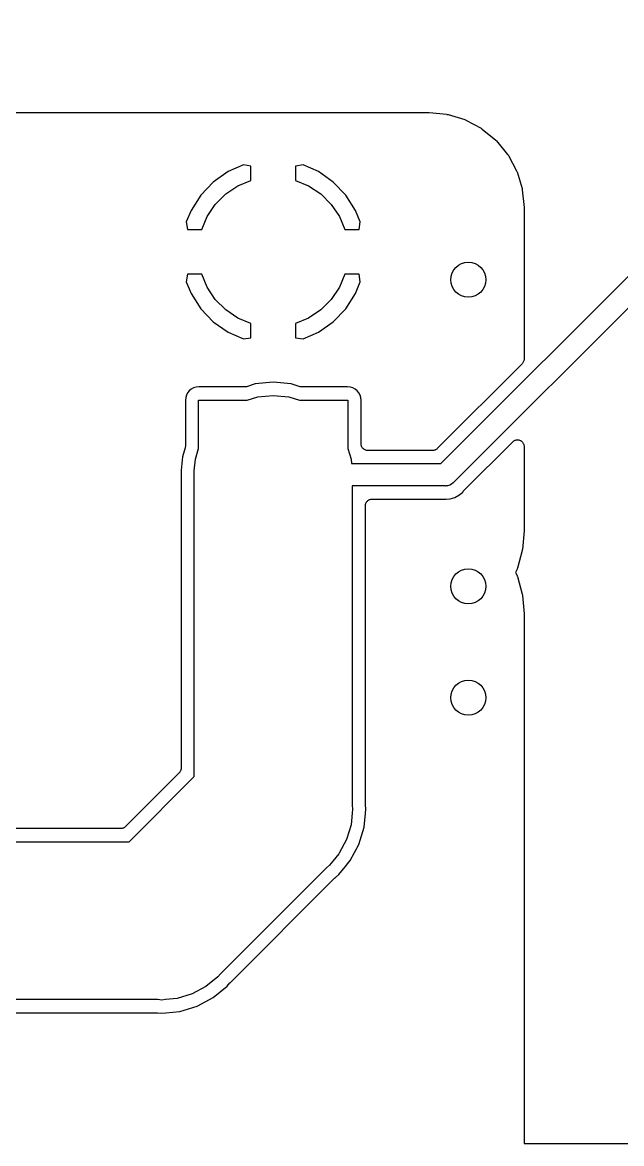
# Model space of a CAD drawing. Extents: x 4.56 to 9.07, y -4.98 to -1.89.
# Drawn here: x 6.588 to 6.856, y -3.15 to -2.647 of the extents above; entities that cross this region are included whole.
import ezdxf

# ---------------------------------------------------------------- set-up
doc = ezdxf.new("R2010")
doc.units = 0
doc.header["$MEASUREMENT"] = 0
doc.layers.add('BLACK', color=7, linetype='CONTINUOUS')

msp = doc.modelspace()

# ---------------------------------------------------------------- linework, layer by layer
at = {"layer": 'BLACK', "linetype": 'CONTINUOUS'}
for p, q in [((6.77514, -2.845), (7.095, -2.52514)), ((7.10336, -2.53092), (6.78092, -2.85336)), ((6.55532, -2.6875), (6.76968, -2.6875)), ((6.76968, -2.6875), (6.76972, -2.6875)), ((6.76972, -2.6875), (6.76984, -2.68751)), ((6.76984, -2.68751), (6.76997, -2.68751)), ((6.76997, -2.68751), (6.77786, -2.68829)), ((6.77786, -2.68829), (6.77786, -2.68829)), ((6.77786, -2.68829), (6.77786, -2.68829)), ((6.77786, -2.68829), (6.77786, -2.68829)), ((6.77786, -2.68829), (6.7779, -2.6883)), ((6.7779, -2.6883), (6.77816, -2.68835)), ((6.77816, -2.68835), (6.77843, -2.6884)), ((6.77843, -2.6884), (6.78588, -2.69066)), ((6.78588, -2.69066), (6.78588, -2.69066)), ((6.78588, -2.69066), (6.78588, -2.69066)), ((6.78588, -2.69066), (6.78588, -2.69067)), ((6.78588, -2.69067), (6.78592, -2.69068)), ((6.78592, -2.69068), (6.78616, -2.69078)), ((6.78616, -2.69078), (6.78641, -2.69089)), ((6.78641, -2.69089), (6.79328, -2.69456)), ((6.79328, -2.69456), (6.79328, -2.69456)), ((6.79328, -2.69456), (6.79328, -2.69456)), ((6.79328, -2.69456), (6.79328, -2.69456)), ((6.79328, -2.69456), (6.79331, -2.69458)), ((6.79331, -2.69458), (6.79353, -2.69473)), ((6.79353, -2.69473), (6.79376, -2.69488)), ((6.79376, -2.69488), (6.79978, -2.69982)), ((6.79978, -2.69982), (6.79978, -2.69982)), ((6.79978, -2.69982), (6.79978, -2.69982)), ((6.79978, -2.69982), (6.79978, -2.69982)), ((6.79978, -2.69982), (6.79981, -2.69984)), ((6.79981, -2.69984), (6.79999, -2.70003)), ((6.79999, -2.70003), (6.80018, -2.70022)), ((6.80018, -2.70022), (6.80512, -2.70624)), ((6.80512, -2.70624), (6.80515, -2.70627)), ((6.80515, -2.70627), (6.8053, -2.7065)), ((6.8053, -2.7065), (6.80544, -2.70672)), ((6.80544, -2.70672), (6.80911, -2.71359)), ((6.67971, -2.714), (6.67308, -2.71865)), ((6.6866, -2.71097), (6.67971, -2.714)), ((6.69, -2.7115), (6.6866, -2.71097)), ((6.69, -2.71792), (6.69, -2.7115)), ((6.7134, -2.71097), (6.71, -2.7115)), ((6.71, -2.7115), (6.71, -2.71792)), ((6.72029, -2.714), (6.7134, -2.71097)), ((6.72692, -2.71865), (6.72029, -2.714)), ((6.80911, -2.71359), (6.80912, -2.71359)), ((6.80912, -2.71359), (6.80912, -2.71359)), ((6.80912, -2.71359), (6.80912, -2.71359)), ((6.80912, -2.71359), (6.80913, -2.71363)), ((6.80913, -2.71363), (6.80923, -2.71388)), ((6.80923, -2.71388), (6.80934, -2.71412)), ((6.80934, -2.71412), (6.8116, -2.72157)), ((6.67308, -2.71865), (6.66748, -2.7245)), ((6.67867, -2.72401), (6.68415, -2.72034)), ((6.68415, -2.72034), (6.69, -2.71792)), ((6.71, -2.71792), (6.71585, -2.72034)), ((6.71585, -2.72034), (6.72133, -2.72401)), ((6.73252, -2.7245), (6.72692, -2.71865)), ((6.66748, -2.7245), (6.66311, -2.73137)), ((6.67401, -2.72867), (6.67867, -2.72401)), ((6.72133, -2.72401), (6.72599, -2.72867)), ((6.73689, -2.73137), (6.73252, -2.7245)), ((6.8116, -2.72157), (6.8116, -2.72158)), ((6.8116, -2.72158), (6.8116, -2.72158)), ((6.8116, -2.72158), (6.8116, -2.72158)), ((6.8116, -2.72158), (6.81161, -2.72161)), ((6.81161, -2.72161), (6.81166, -2.72188)), ((6.81166, -2.72188), (6.81171, -2.72214)), ((6.81171, -2.72214), (6.81249, -2.73003)), ((6.67034, -2.73415), (6.67401, -2.72867)), ((6.72599, -2.72867), (6.72966, -2.73415)), ((6.81249, -2.73003), (6.81249, -2.73007)), ((6.81249, -2.73007), (6.81249, -2.7302)), ((6.81249, -2.7302), (6.8125, -2.73032)), ((6.8125, -2.73032), (6.8125, -2.79807)), ((6.66311, -2.73137), (6.66096, -2.73655)), ((6.66792, -2.74), (6.67034, -2.73415)), ((6.72966, -2.73415), (6.73208, -2.74)), ((6.73904, -2.73655), (6.73689, -2.73137)), ((6.66096, -2.73655), (6.66153, -2.74)), ((6.66153, -2.74), (6.66792, -2.74)), ((6.73208, -2.74), (6.73847, -2.74)), ((6.73847, -2.74), (6.73904, -2.73655)), ((6.66153, -2.76), (6.66096, -2.76345)), ((6.66792, -2.76), (6.66153, -2.76)), ((6.67034, -2.76585), (6.66792, -2.76)), ((6.73208, -2.76), (6.72966, -2.76585)), ((6.73847, -2.76), (6.73208, -2.76)), ((6.73904, -2.76345), (6.73847, -2.76)), ((6.66096, -2.76345), (6.66311, -2.76863)), ((6.67401, -2.77133), (6.67034, -2.76585)), ((6.72966, -2.76585), (6.72599, -2.77133)), ((6.73689, -2.76863), (6.73904, -2.76345)), ((6.66311, -2.76863), (6.66748, -2.7755)), ((6.73252, -2.7755), (6.73689, -2.76863)), ((6.66748, -2.7755), (6.67308, -2.78135)), ((6.67867, -2.77599), (6.67401, -2.77133)), ((6.68415, -2.77966), (6.67867, -2.77599)), ((6.72133, -2.77599), (6.71585, -2.77966)), ((6.72599, -2.77133), (6.72133, -2.77599)), ((6.72692, -2.78135), (6.73252, -2.7755)), ((6.69, -2.78208), (6.68415, -2.77966)), ((6.71585, -2.77966), (6.71, -2.78208)), ((6.67308, -2.78135), (6.67971, -2.786)), ((6.67971, -2.786), (6.6866, -2.78903)), ((6.69, -2.7885), (6.69, -2.78208)), ((6.71, -2.78208), (6.71, -2.7885)), ((6.7134, -2.78903), (6.72029, -2.786)), ((6.72029, -2.786), (6.72692, -2.78135)), ((6.6866, -2.78903), (6.69, -2.7885)), ((6.71, -2.7885), (6.7134, -2.78903)), ((6.81164, -2.80015), (6.77356, -2.83823)), ((6.81181, -2.79994), (6.81164, -2.80015)), ((6.81198, -2.79973), (6.81181, -2.79994)), ((6.81199, -2.79972), (6.81198, -2.79973)), ((6.812, -2.79971), (6.81199, -2.79972)), ((6.81213, -2.79947), (6.812, -2.79971)), ((6.81226, -2.79923), (6.81213, -2.79947)), ((6.81227, -2.79921), (6.81226, -2.79923)), ((6.81235, -2.79894), (6.81227, -2.7992)), ((6.81227, -2.7992), (6.81227, -2.79921)), ((6.81244, -2.79868), (6.81235, -2.79894)), ((6.81247, -2.79838), (6.81244, -2.79865)), ((6.81244, -2.79865), (6.81244, -2.79866)), ((6.81244, -2.79866), (6.81244, -2.79868)), ((6.8125, -2.79811), (6.81247, -2.79838)), ((6.8125, -2.79807), (6.8125, -2.79807)), ((6.8125, -2.79807), (6.8125, -2.79808)), ((6.8125, -2.79808), (6.8125, -2.79808)), ((6.8125, -2.79808), (6.8125, -2.79811)), ((6.66426, -2.81105), (6.66324, -2.8116)), ((6.66538, -2.81072), (6.66426, -2.81105)), ((6.66668, -2.81059), (6.66538, -2.81072)), ((6.68708, -2.81059), (6.66668, -2.81059)), ((6.68721, -2.81057), (6.68708, -2.81059)), ((6.68733, -2.81058), (6.68721, -2.81057)), ((6.68749, -2.81055), (6.68733, -2.81058)), ((6.68766, -2.81053), (6.68749, -2.81055)), ((6.68778, -2.81049), (6.68766, -2.81053)), ((6.6879, -2.81047), (6.68778, -2.81049)), ((6.68794, -2.81046), (6.6879, -2.81047)), ((6.6919, -2.80926), (6.68794, -2.81046)), ((6.7, -2.80846), (6.6919, -2.80926)), ((6.7081, -2.80926), (6.7, -2.80846)), ((6.71206, -2.81046), (6.7081, -2.80926)), ((6.71218, -2.81048), (6.71206, -2.81046)), ((6.7123, -2.81052), (6.71218, -2.81048)), ((6.71247, -2.81054), (6.7123, -2.81052)), ((6.71263, -2.81057), (6.71247, -2.81054)), ((6.71275, -2.81057), (6.71263, -2.81057)), ((6.71288, -2.81059), (6.71275, -2.81057)), ((6.71292, -2.81059), (6.71288, -2.81059)), ((6.73332, -2.81059), (6.71292, -2.81059)), ((6.73462, -2.81072), (6.73332, -2.81059)), ((6.73574, -2.81105), (6.73462, -2.81072)), ((6.73676, -2.8116), (6.73574, -2.81105)), ((6.66072, -2.81538), (6.66059, -2.81668)), ((6.66105, -2.81426), (6.66072, -2.81538)), ((6.6616, -2.81324), (6.66105, -2.81426)), ((6.66234, -2.81234), (6.6616, -2.81324)), ((6.66324, -2.8116), (6.66234, -2.81234)), ((6.68825, -2.81654), (6.69305, -2.81508)), ((6.69305, -2.81508), (6.7, -2.8144)), ((6.7, -2.8144), (6.70695, -2.81508)), ((6.70695, -2.81508), (6.71175, -2.81654)), ((6.73766, -2.81234), (6.73676, -2.8116)), ((6.7384, -2.81324), (6.73766, -2.81234)), ((6.73895, -2.81426), (6.7384, -2.81324)), ((6.73928, -2.81538), (6.73895, -2.81426)), ((6.73941, -2.81668), (6.73928, -2.81538)), ((6.66059, -2.81668), (6.66059, -2.83708)), ((6.66654, -2.83825), (6.66654, -2.81654)), ((6.66654, -2.81654), (6.68825, -2.81654)), ((6.71175, -2.81654), (6.73346, -2.81654)), ((6.73346, -2.81654), (6.73346, -2.83825)), ((6.73941, -2.83614), (6.73941, -2.81668)), ((6.73944, -2.83642), (6.73941, -2.83614)), ((6.73947, -2.8367), (6.73944, -2.83642)), ((6.7854, -2.85723), (6.80746, -2.83517)), ((6.80746, -2.83517), (6.80748, -2.83515)), ((6.80748, -2.83515), (6.80748, -2.83515)), ((6.80748, -2.83515), (6.80748, -2.83515)), ((6.80748, -2.83515), (6.80749, -2.83515)), ((6.80749, -2.83515), (6.80771, -2.83497)), ((6.80771, -2.83497), (6.80793, -2.83479)), ((6.80793, -2.83479), (6.80793, -2.83479)), ((6.80793, -2.83479), (6.80794, -2.83479)), ((6.80794, -2.83479), (6.80819, -2.83465)), ((6.80819, -2.83465), (6.80844, -2.83452)), ((6.80844, -2.83452), (6.80845, -2.83452)), ((6.80845, -2.83452), (6.80872, -2.83444)), ((6.80845, -2.83452), (6.80845, -2.83452)), ((6.80872, -2.83444), (6.80899, -2.83436)), ((6.80899, -2.83436), (6.809, -2.83436)), ((6.809, -2.83436), (6.80929, -2.83433)), ((6.809, -2.83436), (6.809, -2.83436)), ((6.80929, -2.83433), (6.80957, -2.83431)), ((6.80957, -2.83431), (6.80957, -2.83431)), ((6.80957, -2.83431), (6.80958, -2.83431)), ((6.80958, -2.83431), (6.80986, -2.83434)), ((6.80986, -2.83434), (6.81014, -2.83437)), ((6.81014, -2.83437), (6.81015, -2.83437)), ((6.81015, -2.83437), (6.81015, -2.83437)), ((6.81015, -2.83437), (6.81042, -2.83446)), ((6.81042, -2.83446), (6.81069, -2.83454)), ((6.81069, -2.83454), (6.8107, -2.83454)), ((6.8107, -2.83454), (6.8107, -2.83454)), ((6.8107, -2.83454), (6.81096, -2.83468)), ((6.81096, -2.83468), (6.8112, -2.83481)), ((6.8112, -2.83481), (6.8112, -2.83482)), ((6.8112, -2.83482), (6.81121, -2.83482)), ((6.81121, -2.83482), (6.81143, -2.835)), ((6.81143, -2.835), (6.81164, -2.83518)), ((6.81164, -2.83518), (6.81165, -2.83519)), ((6.81165, -2.83519), (6.81165, -2.83519)), ((6.81165, -2.83519), (6.81183, -2.83541)), ((6.81183, -2.83541), (6.81201, -2.83563)), ((6.81201, -2.83563), (6.81201, -2.83563)), ((6.81201, -2.83563), (6.81201, -2.83564)), ((6.81201, -2.83564), (6.81215, -2.83589)), ((6.81215, -2.83589), (6.81228, -2.83614)), ((6.81228, -2.83614), (6.81228, -2.83614)), ((6.81228, -2.83614), (6.81228, -2.83615)), ((6.81228, -2.83615), (6.81236, -2.83642)), ((6.81236, -2.83642), (6.81244, -2.83669)), ((6.66046, -2.83794), (6.65926, -2.8419)), ((6.66048, -2.83782), (6.66046, -2.83794)), ((6.66052, -2.8377), (6.66048, -2.83782)), ((6.66054, -2.83753), (6.66052, -2.8377)), ((6.66057, -2.83737), (6.66054, -2.83753)), ((6.66059, -2.83712), (6.66057, -2.83725)), ((6.66057, -2.83725), (6.66057, -2.83737)), ((6.66059, -2.83708), (6.66059, -2.83712)), ((6.66508, -2.84305), (6.66654, -2.83825)), ((6.73346, -2.83825), (6.73492, -2.84305)), ((6.73947, -2.83672), (6.73947, -2.8367)), ((6.73947, -2.8367), (6.73947, -2.8367)), ((6.73955, -2.83698), (6.73947, -2.83672)), ((6.73963, -2.83725), (6.73955, -2.83698)), ((6.73963, -2.83726), (6.73963, -2.83725)), ((6.73964, -2.83727), (6.73963, -2.83726)), ((6.73977, -2.83751), (6.73964, -2.83727)), ((6.73989, -2.83776), (6.73977, -2.83751)), ((6.7399, -2.83777), (6.73989, -2.83776)), ((6.73991, -2.83778), (6.7399, -2.83777)), ((6.74008, -2.83799), (6.73991, -2.83778)), ((6.74026, -2.83821), (6.74008, -2.83799)), ((6.74027, -2.83822), (6.74026, -2.83821)), ((6.74026, -2.83821), (6.74026, -2.83821)), ((6.74048, -2.8384), (6.74027, -2.83822)), ((6.7407, -2.83858), (6.74048, -2.8384)), ((6.74071, -2.83858), (6.7407, -2.83858)), ((6.74071, -2.83859), (6.74071, -2.83858)), ((6.74096, -2.83872), (6.74071, -2.83859)), ((6.7412, -2.83886), (6.74096, -2.83872)), ((6.74121, -2.83886), (6.7412, -2.83886)), ((6.74122, -2.83886), (6.74121, -2.83886)), ((6.74149, -2.83895), (6.74122, -2.83886)), ((6.74175, -2.83903), (6.74149, -2.83895)), ((6.74176, -2.83903), (6.74175, -2.83903)), ((6.74177, -2.83903), (6.74176, -2.83903)), ((6.74205, -2.83906), (6.74177, -2.83903)), ((6.74232, -2.83909), (6.74205, -2.83906)), ((6.74234, -2.83909), (6.74232, -2.83909)), ((6.74235, -2.83909), (6.74234, -2.83909)), ((6.74237, -2.83909), (6.74235, -2.83909)), ((6.74235, -2.83909), (6.74235, -2.83909)), ((6.77147, -2.83909), (6.74237, -2.83909)), ((6.77174, -2.83907), (6.77147, -2.83909)), ((6.77201, -2.83904), (6.77174, -2.83907)), ((6.77203, -2.83904), (6.77201, -2.83904)), ((6.77204, -2.83904), (6.77203, -2.83904)), ((6.7723, -2.83896), (6.77204, -2.83904)), ((6.77257, -2.83888), (6.7723, -2.83896)), ((6.77258, -2.83888), (6.77257, -2.83888)), ((6.7726, -2.83887), (6.77258, -2.83888)), ((6.77284, -2.83874), (6.7726, -2.83887)), ((6.77308, -2.83862), (6.77284, -2.83874)), ((6.77309, -2.83861), (6.77308, -2.83862)), ((6.7731, -2.8386), (6.77309, -2.83861)), ((6.77332, -2.83843), (6.7731, -2.8386)), ((6.77353, -2.83826), (6.77332, -2.83843)), ((6.77355, -2.83824), (6.77353, -2.83826)), ((6.77356, -2.83823), (6.77355, -2.83824)), ((6.77355, -2.83824), (6.77355, -2.83824)), ((6.77355, -2.83824), (6.77355, -2.83824)), ((6.81244, -2.83669), (6.81244, -2.83669)), ((6.81244, -2.83669), (6.81245, -2.8367)), ((6.81245, -2.8367), (6.81247, -2.83698)), ((6.81247, -2.83698), (6.8125, -2.83726)), ((6.8125, -2.83726), (6.8125, -2.87487)), ((6.65926, -2.8419), (6.65866, -2.84797)), ((6.66457, -2.84826), (6.66508, -2.84305)), ((6.73492, -2.84305), (6.73511, -2.845)), ((6.73511, -2.845), (6.77514, -2.845)), ((6.65866, -2.84797), (6.65866, -2.86545)), ((6.66457, -2.95607), (6.66457, -2.84826)), ((6.77697, -2.855), (6.73543, -2.855)), ((6.73543, -2.855), (6.73543, -2.99826)), ((6.77721, -2.85502), (6.77697, -2.855)), ((6.77746, -2.855), (6.77721, -2.85502)), ((6.77819, -2.85493), (6.77746, -2.855)), ((6.77913, -2.85464), (6.77819, -2.85493)), ((6.78, -2.85418), (6.77913, -2.85464)), ((6.78076, -2.85355), (6.78, -2.85418)), ((6.78092, -2.85336), (6.78076, -2.85355)), ((6.74223, -2.86175), (6.74244, -2.86158)), ((6.74244, -2.86158), (6.74266, -2.8614)), ((6.74266, -2.8614), (6.74267, -2.86139)), ((6.74267, -2.86139), (6.74292, -2.86126)), ((6.74267, -2.86139), (6.74267, -2.86139)), ((6.74292, -2.86126), (6.74317, -2.86113)), ((6.74317, -2.86113), (6.74318, -2.86113)), ((6.74318, -2.86113), (6.74319, -2.86112)), ((6.74319, -2.86112), (6.74345, -2.86104)), ((6.74345, -2.86104), (6.74372, -2.86096)), ((6.74372, -2.86096), (6.74373, -2.86096)), ((6.74373, -2.86096), (6.74374, -2.86096)), ((6.74374, -2.86096), (6.74401, -2.86093)), ((6.74401, -2.86093), (6.74429, -2.86091)), ((6.74429, -2.86091), (6.77653, -2.86091)), ((6.77653, -2.86091), (6.77657, -2.86091)), ((6.77657, -2.86091), (6.7767, -2.86092)), ((6.7767, -2.86092), (6.77682, -2.86092)), ((6.77682, -2.86092), (6.77721, -2.86096)), ((6.77721, -2.86096), (6.7776, -2.86092)), ((6.7776, -2.86092), (6.77935, -2.86075)), ((6.7776, -2.86092), (6.7776, -2.86092)), ((6.77935, -2.86075), (6.7814, -2.86012)), ((6.7814, -2.86012), (6.7833, -2.85911)), ((6.7833, -2.85911), (6.78496, -2.85775)), ((6.78496, -2.85775), (6.78521, -2.85744)), ((6.78521, -2.85744), (6.78524, -2.85741)), ((6.78524, -2.85741), (6.78533, -2.85733)), ((6.78533, -2.85733), (6.7854, -2.85723)), ((6.65866, -2.86545), (6.65866, -2.95215)), ((6.74134, -2.86382), (6.74137, -2.86354)), ((6.74134, -2.86384), (6.74134, -2.86382)), ((6.74134, -2.86386), (6.74134, -2.86384)), ((6.74134, -2.86384), (6.74134, -2.86384)), ((6.74134, -2.86384), (6.74134, -2.86384)), ((6.74134, -2.99782), (6.74134, -2.86386)), ((6.74137, -2.86354), (6.7414, -2.86326)), ((6.7414, -2.86324), (6.74149, -2.86298)), ((6.7414, -2.86325), (6.7414, -2.86324)), ((6.7414, -2.86326), (6.7414, -2.86325)), ((6.74149, -2.86298), (6.74157, -2.86271)), ((6.74157, -2.86271), (6.74157, -2.8627)), ((6.74157, -2.8627), (6.74158, -2.8627)), ((6.74158, -2.8627), (6.74171, -2.86245)), ((6.74171, -2.86245), (6.74184, -2.86221)), ((6.74184, -2.86221), (6.74185, -2.8622)), ((6.74185, -2.86219), (6.74204, -2.86198)), ((6.74185, -2.8622), (6.74185, -2.86219)), ((6.74204, -2.86198), (6.74221, -2.86176)), ((6.74221, -2.86176), (6.74222, -2.86176)), ((6.74222, -2.86176), (6.74223, -2.86175)), ((6.81249, -2.87513), (6.81176, -2.88343)), ((6.8125, -2.87491), (6.81249, -2.87502)), ((6.81249, -2.87502), (6.81249, -2.87513)), ((6.8125, -2.87487), (6.8125, -2.87491)), ((6.81167, -2.88393), (6.80955, -2.89185)), ((6.81171, -2.8837), (6.81167, -2.88393)), ((6.81176, -2.88347), (6.81171, -2.8837)), ((6.81176, -2.88343), (6.81176, -2.88347)), ((6.80955, -2.89185), (6.80954, -2.89189)), ((6.80938, -2.89234), (6.80872, -2.89375)), ((6.80872, -2.89375), (6.80938, -2.89516)), ((6.80945, -2.89211), (6.80938, -2.89234)), ((6.80938, -2.89516), (6.80939, -2.8952)), ((6.80939, -2.8952), (6.80947, -2.89543)), ((6.80954, -2.89189), (6.80945, -2.89211)), ((6.80947, -2.89543), (6.80955, -2.89565)), ((6.80955, -2.89565), (6.81167, -2.90357)), ((6.81167, -2.90357), (6.81168, -2.90361)), ((6.81168, -2.90361), (6.81172, -2.90384)), ((6.81172, -2.90384), (6.81176, -2.90407)), ((6.81176, -2.90407), (6.81249, -2.91237)), ((6.81249, -2.91237), (6.81249, -2.91241)), ((6.81249, -2.91241), (6.81249, -2.91252)), ((6.81249, -2.91252), (6.8125, -2.91263)), ((6.8125, -2.91263), (6.8125, -3.15)), ((6.65866, -2.95215), (6.65866, -2.98165)), ((6.66457, -2.98532), (6.66457, -2.95607)), ((6.66457, -2.95607), (6.66457, -2.95607)), ((6.6586, -2.98227), (6.65851, -2.98253)), ((6.65863, -2.98197), (6.6586, -2.98224)), ((6.6586, -2.98224), (6.6586, -2.98225)), ((6.6586, -2.98225), (6.6586, -2.98227)), ((6.65866, -2.9817), (6.65863, -2.98197)), ((6.65866, -2.98165), (6.65866, -2.98166)), ((6.65866, -2.98166), (6.65866, -2.98166)), ((6.65866, -2.98166), (6.65866, -2.98166)), ((6.65866, -2.98166), (6.65866, -2.9817)), ((6.6578, -2.98374), (6.63374, -3.0078)), ((6.63532, -3.01457), (6.66457, -2.98532)), ((6.65797, -2.98353), (6.6578, -2.98374)), ((6.65815, -2.98332), (6.65797, -2.98353)), ((6.65816, -2.9833), (6.65815, -2.98331)), ((6.65815, -2.98331), (6.65815, -2.98332)), ((6.65829, -2.98306), (6.65816, -2.9833)), ((6.65842, -2.98282), (6.65829, -2.98306)), ((6.65843, -2.9828), (6.65842, -2.98282)), ((6.65851, -2.98253), (6.65843, -2.98279)), ((6.65843, -2.98279), (6.65843, -2.9828)), ((6.73543, -3.00174), (6.73492, -3.00695)), ((6.73543, -2.99826), (6.7356, -3)), ((6.7356, -3), (6.73543, -3.00174)), ((6.73543, -3.00174), (6.73543, -3.00174)), ((6.74074, -3.0081), (6.74135, -3.00189)), ((6.74135, -2.99795), (6.74134, -2.99782)), ((6.74135, -2.99807), (6.74135, -2.99795)), ((6.74135, -2.99811), (6.74135, -2.99807)), ((6.74154, -3), (6.74135, -2.99811)), ((6.74135, -3.00189), (6.74154, -3)), ((6.74135, -3.00189), (6.74135, -3.00189)), ((6.73492, -3.00695), (6.73289, -3.01363)), ((6.63165, -3.00866), (5.28886, -3.00866)), ((6.63192, -3.00863), (6.63165, -3.00866)), ((6.6322, -3.00861), (6.63192, -3.00863)), ((6.63221, -3.00861), (6.6322, -3.00861)), ((6.63223, -3.00861), (6.63221, -3.00861)), ((6.63249, -3.00853), (6.63223, -3.00861)), ((6.63275, -3.00845), (6.63249, -3.00853)), ((6.63276, -3.00844), (6.63275, -3.00845)), ((6.63278, -3.00844), (6.63276, -3.00844)), ((6.63302, -3.00831), (6.63278, -3.00844)), ((6.63326, -3.00819), (6.63302, -3.00831)), ((6.63327, -3.00818), (6.63326, -3.00819)), ((6.63329, -3.00817), (6.63327, -3.00818)), ((6.6335, -3.008), (6.63329, -3.00817)), ((6.63371, -3.00783), (6.6335, -3.008)), ((6.63373, -3.0078), (6.63371, -3.00783)), ((6.63374, -3.0078), (6.63373, -3.0078)), ((6.63373, -3.0078), (6.63373, -3.0078)), ((6.63374, -3.0078), (6.63374, -3.0078)), ((6.73838, -3.0159), (6.74074, -3.0081)), ((5.28, -3.01457), (6.63532, -3.01457)), ((6.73289, -3.01363), (6.7296, -3.01978)), ((6.73454, -3.02308), (6.73838, -3.0159)), ((6.72945, -3.01997), (6.72668, -3.02335)), ((6.7296, -3.01978), (6.72945, -3.01997)), ((6.72382, -3.02629), (6.67629, -3.07382)), ((6.72518, -3.02518), (6.72382, -3.02629)), ((6.72668, -3.02335), (6.72518, -3.02518)), ((6.72937, -3.02937), (6.73225, -3.02587)), ((6.73225, -3.02587), (6.73454, -3.02308)), ((6.73225, -3.02587), (6.73225, -3.02587)), ((6.68077, -3.07769), (6.72769, -3.03077)), ((6.72769, -3.03077), (6.72772, -3.03074)), ((6.72772, -3.03074), (6.72782, -3.03066)), ((6.72782, -3.03066), (6.72791, -3.03057)), ((6.72791, -3.03057), (6.72937, -3.02937)), ((6.67518, -3.07518), (6.66978, -3.0796)), ((6.67629, -3.07382), (6.67518, -3.07518)), ((6.67937, -3.07937), (6.68057, -3.07791)), ((6.68057, -3.07791), (6.6806, -3.07788)), ((6.6806, -3.07788), (6.68069, -3.07779)), ((6.68069, -3.07779), (6.68077, -3.07769)), ((6.66363, -3.08289), (6.65695, -3.08492)), ((6.66978, -3.0796), (6.66363, -3.08289)), ((6.67308, -3.08454), (6.67937, -3.07937)), ((6.64826, -3.08543), (4.91468, -3.08543)), ((6.65, -3.0856), (6.64826, -3.08543)), ((6.65174, -3.08543), (6.65, -3.0856)), ((6.65695, -3.08492), (6.65174, -3.08543)), ((6.65174, -3.08543), (6.65174, -3.08543)), ((6.6659, -3.08838), (6.67308, -3.08454)), ((4.91835, -3.09134), (6.64782, -3.09134)), ((6.64782, -3.09134), (6.64787, -3.09134)), ((6.64787, -3.09134), (6.64799, -3.09135)), ((6.64799, -3.09135), (6.64811, -3.09135)), ((6.64811, -3.09135), (6.65, -3.09154)), ((6.65, -3.09154), (6.65189, -3.09135)), ((6.65189, -3.09135), (6.6581, -3.09074)), ((6.65189, -3.09135), (6.65189, -3.09135)), ((6.6581, -3.09074), (6.6659, -3.08838)), ((6.8125, -3.15), (6.92766, -3.15))]:
    msp.add_line(p, q, dxfattribs=at)
at = {"layer": 'BLACK'}
for centre in [(6.7875, -2.7625), (6.7875, -2.9), (6.7875, -2.95)]:
    msp.add_circle(centre, 0.00787, dxfattribs=at)

doc.saveas('drawing.dxf')
